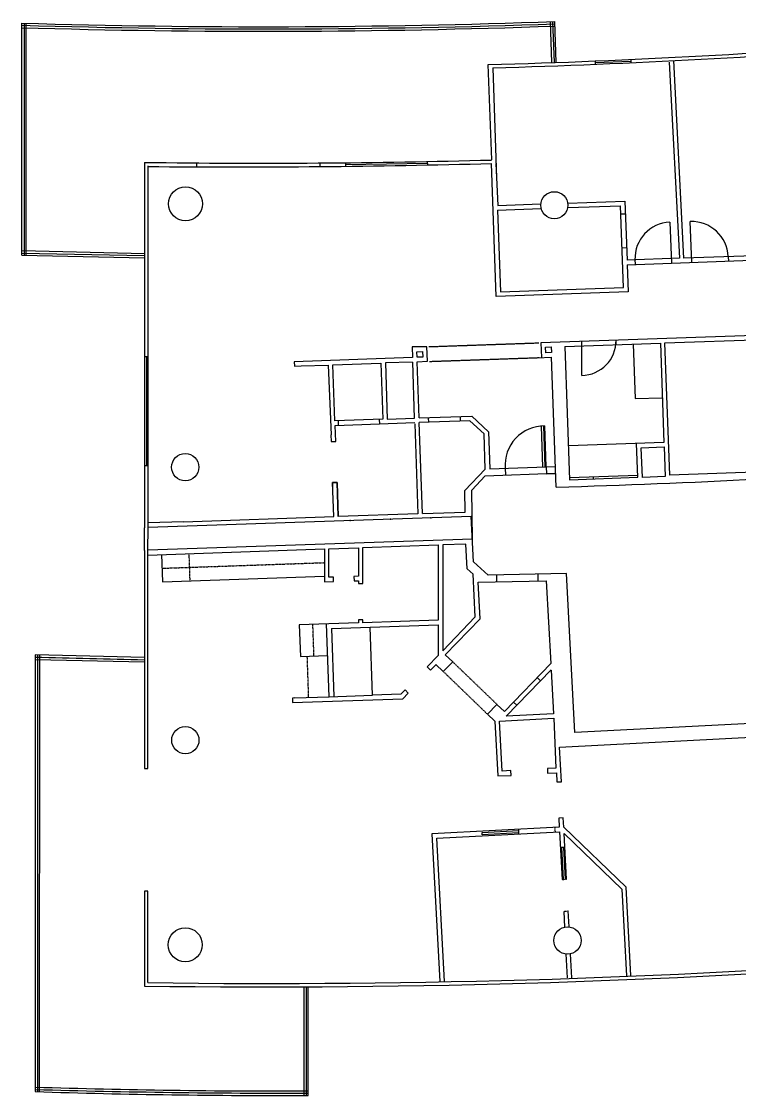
# Model space of a CAD drawing. Header units: inches. Extents: x 5 to 2671, y 4 to 1117.
# Drawn here: x 5 to 636, y 4 to 948 of the extents above; entities that cross this region are included whole.
import ezdxf

# ---------------------------------------------------------------- set-up
doc = ezdxf.new("R2010")
doc.units = ezdxf.units.IN
doc.header["$MEASUREMENT"] = 0
for name, pattern in [('DASHED', [0.75, 0.5, -0.25]), ('HIDDEN2', [0.1875, 0.125, -0.0625]), ('HIDDENX2', [0.75, 0.5, -0.25])]:
    doc.linetypes.add(name, pattern=pattern)

msp = doc.modelspace()

# ---------------------------------------------------------------- linework, layer by layer
for p, q in [((4.82, 742.74), (4.82, 946.81)), ((6.9, 946.81), (6.9, 742.74)), ((8.83, 742.74), (8.83, 946.81)), ((470.6, 912.08), (469.48, 948.1)), ((471.4, 948.1), (472.69, 912.16)), ((474.6, 912.24), (473.48, 948.26)), ((414.52, 910.4), (417.58, 826.46)), ((418.74, 907.44), (422.13, 810.41)), ((508.78, 913.52), (508.9, 910.62)), ((508.84, 912.07), (540.13, 913.44)), ((540.07, 914.8), (540.19, 911.94)), ((573.68, 912.4), (582.8, 740.02)), ((586.81, 740.18), (578.02, 913.8)), ((112.87, 824.37), (112.87, 503.13)), ((158.8, 820.85), (158.8, 823.89)), ((266.82, 823.84), (266.82, 820.9)), ((289.25, 824.05), (289.29, 820.97)), ((289.27, 822.51), (361.31, 823.54)), ((361.28, 825.01), (361.34, 822.07)), ((421.78, 706.4), (417.78, 823.41)), ((421.51, 823.42), (423.28, 786.57)), ((115.91, 507.29), (115.91, 821.33)), ((423.28, 786.57), (460.9, 787.85)), ((423.28, 786.57), (460.9, 787.85)), ((484.78, 788.56), (534.75, 790.25)), ((485.13, 784.66), (531.2, 786.08)), ((533.66, 714.25), (530.98, 786.27)), ((534.75, 790.25), (536.89, 738.42)), ((423.06, 782.43), (461.32, 783.87)), ((423.11, 782.43), (425.62, 710.57)), ((531.2, 779.16), (535.2, 779.16)), ((574.48, 771.71), (575.92, 735.85)), ((593.85, 736.33), (592.41, 772.31)), ((4.98, 746.74), (113.02, 744.34)), ((532.26, 749.29), (536.39, 749.41)), ((4.82, 742.74), (112.87, 740.34)), ((4.98, 744.66), (112.87, 742.42)), ((536.87, 734.41), (654.19, 738.58)), ((582.8, 740.02), (536.89, 738.42)), ((543.75, 738.7), (543.93, 734.73)), ((658.03, 742.58), (586.81, 740.18)), ((625.71, 741.28), (625.86, 737.46)), ((536.87, 734.41), (537.69, 710.4)), ((537.69, 710.4), (421.78, 706.4)), ((425.62, 710.57), (533.66, 714.25)), ((658.83, 672.63), (461.01, 665.54)), ((360.96, 662.23), (347.99, 662.23)), ((347.99, 662.23), (348.31, 652.78)), ((361.44, 649.42), (360.96, 662.23)), ((461, 665.75), (461.58, 652.79)), ((465.32, 656.78), (465.15, 661.91)), ((465.16, 661.91), (470.12, 662.07)), ((470.12, 662.07), (470.43, 657.1)), ((482.12, 662.39), (566.16, 665.43)), ((482.12, 662.39), (486.18, 545.22)), ((497.01, 637.03), (497.01, 667.03)), ((497.17, 662.99), (497.03, 667.03)), ((527.1, 667.99), (527.1, 663.99)), ((542.15, 664.47), (543.91, 616.61)), ((566.16, 665.43), (569.07, 578.03)), ((570, 665.57), (659.15, 668.63)), ((574.28, 549.44), (570, 665.57)), ((112.87, 653.74), (115.91, 653.74)), ((114.39, 653.74), (114.39, 557.74)), ((348.31, 652.78), (244.27, 649.1)), ((352, 657.9), (357.12, 658.07)), ((352.32, 652.94), (352, 657.9)), ((357.28, 653.1), (352.32, 652.94)), ((357.12, 658.07), (357.28, 653.1)), ((457.96, 652.62), (470.35, 653.07)), ((470.43, 657.1), (465.32, 656.78)), ((474.44, 538.82), (470.35, 653.1)), ((244.27, 649.1), (244.44, 645.1)), ((244.44, 645.1), (250.36, 645.42)), ((250.36, 645.42), (274.05, 645.9)), ((274.05, 645.9), (276.66, 584.92)), ((278.37, 646.38), (320.46, 647.82)), ((280.13, 597.08), (278.37, 646.38)), ((320.46, 647.82), (322.06, 598.52)), ((348.31, 648.78), (324.47, 647.98)), ((324.47, 647.98), (326.07, 598.68)), ((350.07, 599.54), (348.42, 648.78)), ((352.32, 648.94), (361.44, 649.42)), ((354.08, 599.64), (352.32, 648.94)), ((543.91, 616.61), (567.76, 617.41)), ((322.06, 598.52), (280.13, 597.08)), ((280.29, 593.08), (350.19, 595.48)), ((283.17, 593.08), (283.17, 597.08)), ((319.02, 598.36), (319.18, 594.36)), ((326.07, 598.68), (350.07, 599.54)), ((354.08, 599.64), (400.33, 601.24)), ((398.73, 597.08), (354.23, 595.69)), ((356.96, 515.61), (354.24, 595.64)), ((362.56, 595.64), (362.4, 599.8)), ((390.41, 596.92), (390.41, 600.76)), ((411.22, 585.56), (398.73, 597.08)), ((400.33, 601.24), (415.06, 587.32)), ((280.77, 579), (280.29, 593.08)), ((350.24, 594.36), (352.96, 515.45)), ((412.18, 554.67), (411.22, 585.56)), ((415.06, 587.32), (416.18, 554.83)), ((462.76, 556.43), (461.64, 592.44)), ((464.84, 556.59), (463.56, 592.6)), ((465.8, 556.59), (464.52, 592.6)), ((276.45, 584.92), (276.77, 578.83)), ((276.77, 578.83), (280.77, 579)), ((569.07, 578.03), (485.23, 575.05)), ((546.3, 547.46), (545.24, 577.18)), ((550.31, 547.3), (549.27, 573.39)), ((549.35, 573.39), (569.36, 574.13)), ((569.36, 574.13), (570.4, 548.11)), ((112.87, 557.74), (115.91, 557.74)), ((394.25, 535.78), (412.18, 554.67)), ((400.33, 536.26), (412.02, 548.74)), ((412.02, 548.74), (474.01, 550.96)), ((416.18, 554.83), (473.8, 556.91)), ((429.73, 555.41), (430.11, 549.38)), ((465.8, 556.59), (465.96, 550.5)), ((465.96, 550.5), (474.12, 550.82)), ((486.29, 547.14), (546.23, 549.27)), ((507.25, 546.18), (507.2, 547.87)), ((570.4, 548.11), (550.31, 547.3)), ((667.32, 552.74), (574.28, 549.44)), ((282.05, 542.98), (278.05, 542.98)), ((278.05, 542.98), (278.05, 536.9)), ((279.01, 512.89), (278.05, 542.98)), ((278.05, 542.98), (282.05, 542.98)), ((283.01, 513.05), (282.05, 542.98)), ((282.05, 542.98), (283.01, 513.05)), ((486.18, 545.22), (546.3, 547.46)), ((394.57, 516.89), (394.25, 535.78)), ((400.97, 493.04), (400.33, 536.26)), ((399.93, 513.05), (115.88, 503.23)), ((147.12, 508.41), (279.01, 512.89)), ((352.96, 515.45), (283.01, 513.05)), ((356.96, 515.61), (394.57, 516.89)), ((402.02, 473.04), (399.93, 513.05)), ((112.7, 483.11), (112.87, 503.13)), ((115.74, 478.96), (115.91, 507.29)), ((147.12, 508.41), (115.91, 507.29)), ((400.97, 493.04), (115.76, 483.22)), ((112.7, 483.11), (112.7, 291.41)), ((115.74, 478.96), (270.8, 484.4)), ((270.8, 484.4), (270.8, 455.44)), ((274.8, 484.56), (300.72, 485.52)), ((274.8, 459.6), (274.8, 484.56)), ((300.72, 485.52), (300.72, 460.4)), ((304.72, 485.68), (370.81, 487.92)), ((304.72, 453.98), (304.72, 485.68)), ((370.81, 487.92), (370.81, 421.83)), ((395.22, 488.68), (374.8, 488.02)), ((374.8, 488.02), (374.88, 394.89)), ((396.4, 467.07), (395.22, 488.68)), ((115.74, 291.41), (115.74, 478.96)), ((127.74, 479.44), (128.54, 455.44)), ((414.64, 461.52), (402.02, 473.04)), ((401.52, 462.19), (396.4, 467.07)), ((483.63, 462.96), (414.82, 461.36)), ((490.99, 322.94), (483.63, 462.96)), ((128.54, 455.44), (270.8, 460.4)), ((270.8, 455.44), (278.96, 455.7)), ((278.8, 459.72), (274.8, 459.6)), ((278.96, 455.7), (278.8, 459.72)), ((300.72, 460.4), (296.73, 460.27)), ((296.73, 460.27), (296.88, 456.27)), ((296.88, 456.27), (300.72, 456.4)), ((300.72, 456.4), (300.72, 454)), ((300.72, 454), (304.76, 453.98)), ((403.44, 424.63), (401.52, 462.19)), ((405.86, 455.12), (465.87, 456.4)), ((407.62, 422.95), (405.86, 455.12)), ((422.48, 455.43), (422.37, 461.68)), ((458.37, 462.43), (458.51, 456.1)), ((465.87, 456.4), (469.7, 383.75)), ((300.72, 419.43), (248.71, 417.67)), ((248.71, 417.67), (249.83, 389.99)), ((274.91, 354.52), (272.75, 418.49)), ((276.99, 414.61), (310.96, 415.75)), ((300.72, 421.99), (300.72, 419.43)), ((304.72, 421.99), (300.72, 421.99)), ((304.72, 419.59), (304.72, 421.99)), ((370.81, 421.83), (304.72, 419.59)), ((310.96, 415.75), (370.81, 417.83)), ((313.04, 355.9), (310.96, 415.75)), ((310.96, 415.75), (310.96, 415.75)), ((310.96, 415.75), (310.96, 415.75)), ((310.96, 415.75), (310.96, 415.75)), ((370.81, 417.83), (370.81, 390.63)), ((374.88, 394.89), (403.44, 424.63)), ((376.98, 391.35), (407.62, 422.95)), ((276.99, 414.61), (279.06, 354.67)), ((112.7, 389.03), (16.68, 391.27)), ((16.68, 391.27), (16.68, 7.22)), ((16.68, 387.27), (112.7, 385.03)), ((18.76, 391.22), (18.76, 7.22)), ((20.56, 7.1), (20.68, 391.18)), ((249.83, 389.99), (273.68, 390.8)), ((370.81, 390.63), (361.21, 380.71)), ((383.61, 385.19), (376.98, 391.35)), ((361.21, 380.71), (364.09, 377.83)), ((364.09, 377.83), (368.99, 382.85)), ((368.89, 382.95), (375.29, 376.71)), ((375.29, 376.71), (383.61, 385.19)), ((429.06, 341.5), (469.7, 383.75)), ((430.66, 337.34), (470.04, 378.22)), ((470.05, 377.85), (472.12, 339.58)), ((457.86, 371.43), (460.73, 368.56)), ((341.69, 360.54), (337.98, 356.7)), ((344.56, 357.68), (341.69, 360.54)), ((244.72, 353.45), (242.79, 353.34)), ((242.79, 353.34), (242.79, 349.34)), ((242.79, 349.34), (339.77, 352.7)), ((244.72, 353.45), (274.91, 354.52)), ((274.91, 354.52), (313.04, 355.85)), ((338.01, 356.7), (313.04, 355.9)), ((339.77, 352.7), (344.56, 357.68)), ((437.06, 349.82), (439.98, 347.01)), ((422.5, 347.74), (414.19, 339.11)), ((429.06, 341.5), (422.5, 347.74)), ((414.19, 339.11), (420.58, 332.86)), ((420.58, 332.86), (423.14, 284.85)), ((424.62, 333.02), (472.33, 335.6)), ((426.98, 289.17), (424.62, 333.02)), ((472.12, 339.58), (430.66, 337.34)), ((472.33, 335.6), (474.17, 291.56)), ((810.22, 339.57), (490.99, 322.94)), ((477.55, 310.14), (798.71, 327.07)), ((479.14, 279.78), (477.55, 310.14)), ((112.7, 291.41), (115.74, 291.41)), ((423.14, 284.85), (434.99, 285.33)), ((434.82, 289.49), (426.98, 289.17)), ((434.99, 285.33), (434.82, 289.49)), ((474.17, 291.56), (466.82, 291.26)), ((466.82, 291.26), (466.99, 287.26)), ((466.99, 287.26), (474.83, 287.57)), ((474.83, 287.57), (475.23, 279.58)), ((475.23, 279.58), (479.15, 279.79)), ((480.81, 247.88), (476.82, 247.73)), ((476.82, 247.73), (477.23, 239.73)), ((481.23, 239.89), (480.81, 247.88)), ((477.23, 239.73), (365.37, 233.81)), ((409.38, 235.09), (441.38, 236.85)), ((441.38, 237.81), (441.54, 233.84)), ((536.11, 186.92), (481.23, 239.89)), ((365.37, 233.81), (372.25, 104.19)), ((369.69, 230.13), (477.55, 235.73)), ((376.25, 104.19), (369.69, 230.13)), ((409.54, 233.17), (409.38, 235.09)), ((441.5, 234.77), (409.54, 233.17)), ((477.55, 235.73), (479.75, 193.83)), ((483.65, 194.04), (481.55, 234.13)), ((481.55, 234.13), (532.27, 185.16)), ((481.23, 221.97), (479.31, 221.81)), ((479.31, 221.81), (480.75, 193.8)), ((482.67, 193.99), (481.23, 221.97)), ((480.75, 193.8), (479.79, 193.75)), ((115.74, 183.4), (112.7, 183.4)), ((112.7, 183.4), (112.7, 100.03)), ((115.74, 103.07), (115.74, 183.4)), ((532.27, 185.16), (536.27, 109.15)), ((540.27, 109.31), (536.11, 186.92)), ((481.23, 165.71), (481.96, 151.94)), ((485.85, 152.11), (485.11, 166.13)), ((485.87, 152.2), (485.87, 152.11)), ((483.14, 128.26), (484.27, 107.23)), ((486.96, 128.46), (487.92, 107.38)), ((488.27, 107.39), (487.15, 128.51)), ((252.72, 99.39), (252.7, 3.87)), ((254.8, 99.42), (254.8, 3.86)), ((256.72, 3.86), (256.72, 99.41))]:
    msp.add_line(p, q)
at = {"linetype": 'HIDDENX2'}
for p, q in [((362.72, 662.31), (459.24, 665.67)), ((363.2, 649.34), (459.72, 652.7))]:
    msp.add_line(p, q, dxfattribs=at)
at = {"linetype": 'HIDDEN2'}
for p, q in [((128.14, 467.44), (270.8, 472.4)), ((151.74, 480.22), (152.54, 456.24)), ((261.68, 390.39), (260.71, 418.07)), ((257.04, 353.82), (255.8, 390.19)), ((473.38, 239.52), (473.55, 235.5)), ((479.75, 193.83), (483.65, 194.04)), ((481.23, 165.71), (485.11, 166.13))]:
    msp.add_line(p, q, dxfattribs=at)
at = {"linetype": 'DASHED'}
for p, q in [((383.61, 385.19), (422.5, 347.74)), ((375.29, 376.71), (414.19, 339.11))]:
    msp.add_line(p, q, dxfattribs=at)
for centre, radius in [((148.8, 787.95), 14.97), ((472.92, 786.67), 11.92), ((148.6, 556.35), 11.98), ((148.65, 316.35), 12), ((148.55, 136.37), 15), ((484.43, 140.19), 12)]:
    msp.add_circle(centre, radius)
for centre, radius, start, end in [((217.18, 8092.4), 7148.74, 268.297769, 272.054665), ((219.21, 8242.77), 7301.03, 268.31736, 271.995862), ((217.09, 8092.83), 7153.17, 268.29823, 272.054083), ((218.75, 8013.35), 7105.74, 271.580503, 274.614378), ((200.19, 8383.9), 7479.65, 271.674371, 274.482799), ((215.01, 8153.31), 7329.66, 269.201536, 271.583741), ((191.38, 9196.26), 8375.92, 269.483747, 271.548926), ((575.6, 739.85), 31.87, 92.0116, 182.0116), ((593.63, 740.24), 32.1, 2.17827, 92.17827), ((496.58, 667.55), 30.53, 270.81611, 0.81611), ((464.12, 558.11), 34.49, 89.5166, 184.48243), ((271, 7836.97), 7300.98, 271.596785, 274.388168), ((750.4, 28768.22), 28388.35, 268.518985, 268.712824), ((222.97, 7918.64), 7816.31, 269.213902, 274.422623), ((217.84, 8013.17), 7913.84, 269.23875, 274.407489), ((233.62, 6902.54), 6894.72, 268.196939, 270.191916), ((233.66, 6929.89), 6926.07, 268.204766, 270.190727), ((236.87, 7508.37), 7502.46, 268.319432, 270.151573)]:
    msp.add_arc(centre, radius, start, end)
for p in [(328.89, 510.57), (364.41, 511.81), (293.36, 509.32)]:
    msp.add_point(p)

doc.saveas('drawing.dxf')
